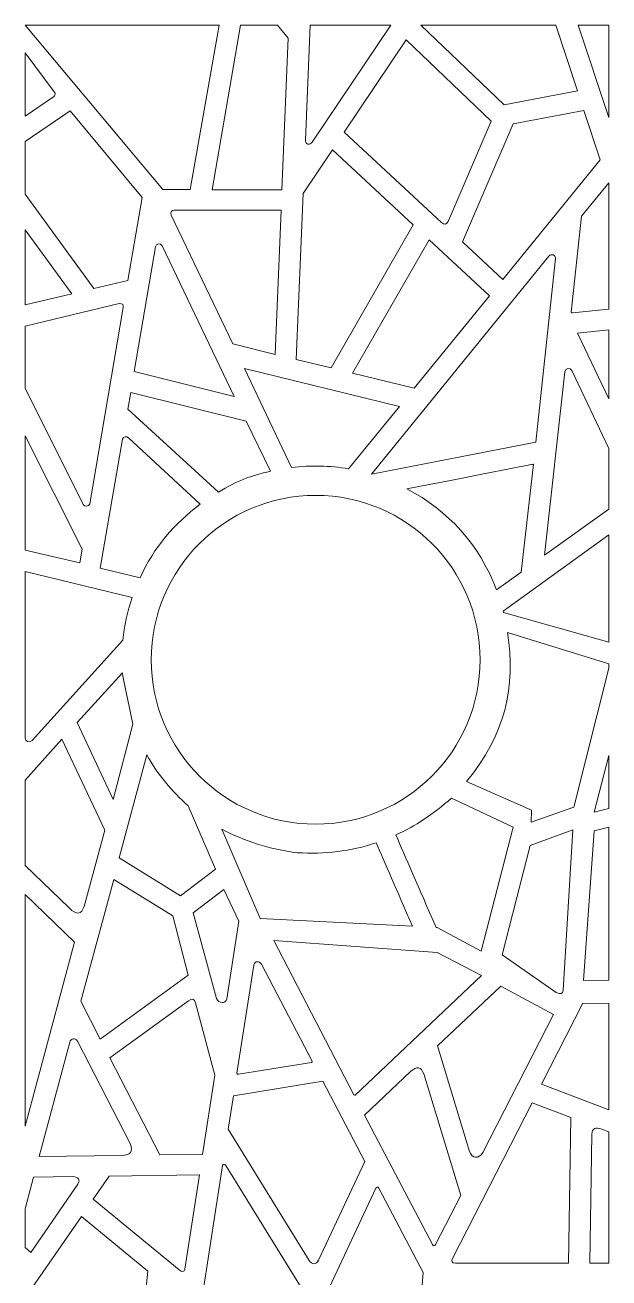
# Model space of a CAD drawing. Header units: centimetres. Extents: x 102 to 152, y -240 to -31.
# Drawn here: x 101.9 to 151.6, y -137.9 to -31.2 of the extents above; entities that cross this region are included whole.
import ezdxf

# ---------------------------------------------------------------- set-up
doc = ezdxf.new("R2010")
doc.units = ezdxf.units.CM
doc.header["$MEASUREMENT"] = 0
doc.layers.add('layer 1', color=7, linetype='Continuous')

msp = doc.modelspace()

# ---------------------------------------------------------------- linework, layer by layer
at = {"layer": 'layer 1', "color": 114, "lineweight": 9}
for points, knots in [([(115.9655, -45.19248), (115.9655, -45.19248), (113.62997, -45.1877), (113.62997, -45.1877), (113.62997, -45.1877), (113.62997, -45.1877), (101.89445, -31.17702), (101.89445, -31.17702), (101.89445, -31.17702), (101.89445, -31.17702), (118.43133, -31.17704), (118.43133, -31.17704), (118.43133, -31.17704), (118.43133, -31.17704), (115.9655, -45.19248), (115.9655, -45.19248)], [0, 0, 0, 0, 0.2, 0.2, 0.2, 0.2, 0.4, 0.4, 0.4, 0.4, 0.6, 0.6, 0.6, 0.6, 1, 1, 1, 1]), ([(123.38105, -31.17705), (123.38105, -31.17705), (123.38105, -31.17705), (120.23485, -31.17704), (120.23485, -31.17704), (120.23485, -31.17704), (117.81373, -45.19626), (117.81373, -45.19626), (117.81373, -45.19626), (117.81373, -45.19626), (123.76724, -45.2084), (123.76724, -45.2084), (123.76724, -45.2084), (123.76724, -45.2084), (124.29546, -32.28811), (124.29546, -32.28811), (124.29546, -32.28811), (124.29546, -32.28811), (123.38105, -31.17705), (123.38105, -31.17705)], [0, 0, 0, 0, 0.166666667, 0.166666667, 0.166666667, 0.166666667, 0.333333333, 0.333333333, 0.333333333, 0.333333333, 0.5, 0.5, 0.5, 0.5, 0.666666667, 0.666666667, 0.666666667, 0.666666667, 1, 1, 1, 1]), ([(133.04719, -31.17704), (133.04719, -31.17704), (132.62775, -31.17704), (126.16249, -31.17704), (126.16249, -31.17704), (126.16249, -31.17704), (125.77276, -40.97156), (125.77276, -40.97156), (125.77276, -40.97156), (125.74928, -41.36288), (126.15289, -41.43563), (126.34128, -41.15407), (126.34128, -41.15407), (126.34128, -41.15407), (133.04719, -31.17704), (133.04719, -31.17704)], [0, 0, 0, 0, 0.2, 0.2, 0.2, 0.2, 0.4, 0.4, 0.4, 0.4, 0.6, 0.6, 0.6, 0.6, 1, 1, 1, 1]), ([(147.09367, -31.17706), (147.09367, -31.17706), (147.02089, -31.17706), (135.59614, -31.17705), (135.59614, -31.17705), (135.59614, -31.17705), (142.69176, -37.96147), (142.69176, -37.96147), (142.69176, -37.96147), (142.69176, -37.96147), (148.93277, -36.76654), (148.93277, -36.76654), (148.93277, -36.76654), (148.93277, -36.76654), (147.09367, -31.17706), (147.09367, -31.17706)], [0, 0, 0, 0, 0.2, 0.2, 0.2, 0.2, 0.4, 0.4, 0.4, 0.4, 0.6, 0.6, 0.6, 0.6, 1, 1, 1, 1]), ([(151.59445, -31.17704), (151.59445, -31.17704), (151.59446, -39.05201), (151.59446, -39.05201), (151.59446, -39.05201), (151.59446, -39.05201), (148.99739, -31.17706), (148.99739, -31.17706), (148.99739, -31.17706), (151.59445, -31.17704), (151.59445, -31.17704), (151.59445, -31.17704)], [0, 0, 0, 0, 0.25, 0.25, 0.25, 0.25, 0.5, 0.5, 0.5, 0.5, 1, 1, 1, 1]), ([(137.34638, -47.98641), (137.34638, -47.98641), (129.07559, -40.30714), (129.07559, -40.30714), (129.07559, -40.30714), (129.07559, -40.30714), (134.34355, -32.4464), (134.34355, -32.4464), (134.34355, -32.4464), (134.34355, -32.4464), (141.59008, -39.3752), (141.59008, -39.3752), (141.59008, -39.3752), (141.59008, -39.3752), (137.91835, -47.89714), (137.91835, -47.89714), (137.91835, -47.89714), (137.79959, -48.16532), (137.60895, -48.19508), (137.34638, -47.98641)], [0, 0, 0, 0, 0.166666667, 0.166666667, 0.166666667, 0.166666667, 0.333333333, 0.333333333, 0.333333333, 0.333333333, 0.5, 0.5, 0.5, 0.5, 0.666666667, 0.666666667, 0.666666667, 0.666666667, 1, 1, 1, 1]), ([(101.91156, -33.54652), (101.91156, -33.54652), (104.38015, -36.85194), (104.38015, -36.85194), (104.38015, -36.85194), (104.50867, -36.98751), (104.47404, -37.20728), (104.30616, -37.29958), (104.30616, -37.29958), (104.30616, -37.29958), (101.89445, -38.94382), (101.89445, -38.94382), (101.89445, -38.94382), (101.89445, -38.94382), (101.91156, -33.54652), (101.91156, -33.54652)], [0, 0, 0, 0, 0.2, 0.2, 0.2, 0.2, 0.4, 0.4, 0.4, 0.4, 0.6, 0.6, 0.6, 0.6, 1, 1, 1, 1]), ([(101.89444, -41.08661), (101.89444, -41.08661), (105.72672, -38.47389), (105.72672, -38.47389), (105.72672, -38.47389), (105.72672, -38.47389), (111.86415, -45.86649), (111.86415, -45.86649), (111.86415, -45.86649), (111.86415, -45.86649), (110.65681, -52.9238), (110.65681, -52.9238), (110.65681, -52.9238), (110.65681, -52.9238), (107.76262, -53.61437), (107.76262, -53.61437), (107.76262, -53.61437), (107.76262, -53.61437), (101.89445, -45.56785), (101.89445, -45.56785), (101.89445, -45.56785), (101.89445, -45.56785), (101.89444, -41.08661), (101.89444, -41.08661)], [0, 0, 0, 0, 0.142857143, 0.142857143, 0.142857143, 0.142857143, 0.285714286, 0.285714286, 0.285714286, 0.285714286, 0.428571429, 0.428571429, 0.428571429, 0.428571429, 0.571428571, 0.571428571, 0.571428571, 0.571428571, 0.714285714, 0.714285714, 0.714285714, 0.714285714, 1, 1, 1, 1]), ([(139.13664, -49.64863), (139.13664, -49.64863), (142.57638, -52.84235), (142.57638, -52.84235), (142.57638, -52.84235), (142.57638, -52.84235), (150.87089, -42.66401), (150.87089, -42.66401), (150.87089, -42.66401), (150.87089, -42.66401), (149.48294, -38.44066), (149.48294, -38.44066), (149.48294, -38.44066), (149.48294, -38.44066), (143.46961, -39.59198), (143.46961, -39.59198), (143.46961, -39.59198), (143.46961, -39.59198), (139.13664, -49.64863), (139.13664, -49.64863)], [0, 0, 0, 0, 0.166666667, 0.166666667, 0.166666667, 0.166666667, 0.333333333, 0.333333333, 0.333333333, 0.333333333, 0.5, 0.5, 0.5, 0.5, 0.666666667, 0.666666667, 0.666666667, 0.666666667, 1, 1, 1, 1]), ([(124.9803, -59.64679), (124.9803, -59.64679), (125.57959, -45.52379), (125.57959, -45.52379), (125.57959, -45.52379), (125.57959, -45.52379), (128.07105, -41.80605), (128.07105, -41.80605), (128.07105, -41.80605), (128.07105, -41.80605), (134.953, -48.19584), (134.953, -48.19584), (134.953, -48.19584), (134.953, -48.19584), (127.96584, -60.37753), (127.96584, -60.37753), (127.96584, -60.37753), (127.96584, -60.37753), (124.9803, -59.64679), (124.9803, -59.64679)], [0, 0, 0, 0, 0.166666667, 0.166666667, 0.166666667, 0.166666667, 0.333333333, 0.333333333, 0.333333333, 0.333333333, 0.5, 0.5, 0.5, 0.5, 0.666666667, 0.666666667, 0.666666667, 0.666666667, 1, 1, 1, 1]), ([(151.59445, -55.36366), (151.59445, -55.36366), (148.49693, -55.696), (148.49693, -55.696), (148.49693, -55.696), (148.42581, -55.70166), (148.40432, -55.68455), (148.40652, -55.63048), (148.40652, -55.63048), (148.40652, -55.63048), (149.27712, -47.45797), (149.27712, -47.45797), (149.27712, -47.45797), (149.27712, -47.45797), (151.59446, -44.61432), (151.59446, -44.61432), (151.59446, -44.61432), (151.59446, -44.61432), (151.59445, -55.36366), (151.59445, -55.36366)], [0, 0, 0, 0, 0.166666667, 0.166666667, 0.166666667, 0.166666667, 0.333333333, 0.333333333, 0.333333333, 0.333333333, 0.5, 0.5, 0.5, 0.5, 0.666666667, 0.666666667, 0.666666667, 0.666666667, 1, 1, 1, 1]), ([(119.57241, -58.32316), (119.57241, -58.32316), (114.32456, -47.35416), (114.32456, -47.35416), (114.32456, -47.35416), (114.2265, -47.16492), (114.37187, -46.92936), (114.60346, -46.93469), (114.60346, -46.93469), (114.60346, -46.93469), (123.69322, -46.95316), (123.69322, -46.95316), (123.69322, -46.95316), (123.69322, -46.95316), (123.19614, -59.24251), (123.19614, -59.24251), (123.19614, -59.24251), (123.19614, -59.24251), (119.57241, -58.32316), (119.57241, -58.32316)], [0, 0, 0, 0, 0.166666667, 0.166666667, 0.166666667, 0.166666667, 0.333333333, 0.333333333, 0.333333333, 0.333333333, 0.5, 0.5, 0.5, 0.5, 0.666666667, 0.666666667, 0.666666667, 0.666666667, 1, 1, 1, 1]), ([(101.89445, -48.61759), (101.89445, -48.61759), (105.86817, -54.06639), (105.86817, -54.06639), (105.86817, -54.06639), (105.86817, -54.06639), (101.89445, -55.01455), (101.89445, -55.01455), (101.89445, -55.01455), (101.89445, -55.01455), (101.89445, -48.61759), (101.89445, -48.61759)], [0, 0, 0, 0, 0.25, 0.25, 0.25, 0.25, 0.5, 0.5, 0.5, 0.5, 1, 1, 1, 1]), ([(119.70582, -62.79678), (119.70582, -62.79678), (111.1786, -60.67855), (111.1786, -60.67855), (111.1786, -60.67855), (111.1786, -60.67855), (112.99253, -50.07563), (112.99253, -50.07563), (112.99253, -50.07563), (113.00896, -49.76584), (113.45949, -49.70087), (113.57816, -49.9817), (113.57816, -49.9817), (113.57816, -49.9817), (119.70582, -62.79678), (119.70582, -62.79678)], [0, 0, 0, 0, 0.2, 0.2, 0.2, 0.2, 0.4, 0.4, 0.4, 0.4, 0.6, 0.6, 0.6, 0.6, 1, 1, 1, 1]), ([(129.78369, -60.82247), (129.78369, -60.82247), (136.31031, -49.45613), (136.31031, -49.45613), (136.31031, -49.45613), (136.31031, -49.45613), (141.44825, -54.22669), (141.44825, -54.22669), (141.44825, -54.22669), (141.44825, -54.22669), (135.02657, -62.10571), (135.02657, -62.10571), (135.02657, -62.10571), (135.02657, -62.10571), (129.78369, -60.82247), (129.78369, -60.82247)], [0, 0, 0, 0, 0.2, 0.2, 0.2, 0.2, 0.4, 0.4, 0.4, 0.4, 0.6, 0.6, 0.6, 0.6, 1, 1, 1, 1]), ([(131.38549, -69.42979), (131.38549, -69.42979), (146.50635, -50.85795), (146.50635, -50.85795), (146.50635, -50.85795), (146.68131, -50.60795), (147.10228, -50.75797), (147.05871, -51.06963), (147.05871, -51.06963), (147.05871, -51.06963), (145.38696, -66.69887), (145.38696, -66.69887), (145.38696, -66.69887), (145.38696, -66.69887), (131.38549, -69.42979), (131.38549, -69.42979)], [0, 0, 0, 0, 0.2, 0.2, 0.2, 0.2, 0.4, 0.4, 0.4, 0.4, 0.6, 0.6, 0.6, 0.6, 1, 1, 1, 1]), ([(101.89445, -56.81355), (101.89445, -56.81355), (109.90545, -54.90144), (109.90545, -54.90144), (109.90545, -54.90144), (110.23598, -54.84399), (110.28336, -55.05045), (110.26189, -55.22242), (110.26189, -55.22242), (110.26189, -55.22242), (107.40131, -71.95277), (107.40131, -71.95277), (107.40131, -71.95277), (107.32488, -72.20304), (106.96366, -72.23351), (106.83953, -72.00519), (106.83953, -72.00519), (106.83953, -72.00519), (101.89445, -62.09621), (101.89445, -62.09621), (101.89445, -62.09621), (101.89445, -62.09621), (101.89445, -56.81355), (101.89445, -56.81355)], [0, 0, 0, 0, 0.142857143, 0.142857143, 0.142857143, 0.142857143, 0.285714286, 0.285714286, 0.285714286, 0.285714286, 0.428571429, 0.428571429, 0.428571429, 0.428571429, 0.571428571, 0.571428571, 0.571428571, 0.571428571, 0.714285714, 0.714285714, 0.714285714, 0.714285714, 1, 1, 1, 1]), ([(151.59446, -63.00385), (151.59446, -63.00385), (148.94406, -57.40377), (148.94406, -57.40377), (148.94406, -57.40377), (148.94406, -57.40377), (151.59445, -57.1194), (151.59445, -57.1194), (151.59445, -57.1194), (151.59445, -57.1194), (151.59446, -63.00385), (151.59446, -63.00385)], [0, 0, 0, 0, 0.25, 0.25, 0.25, 0.25, 0.5, 0.5, 0.5, 0.5, 1, 1, 1, 1]), ([(129.44041, -68.96767), (129.44041, -68.96767), (133.76983, -63.65097), (133.76983, -63.65097), (133.76983, -63.65097), (133.76983, -63.65097), (120.57232, -60.42075), (120.57232, -60.42075), (120.57232, -60.42075), (120.57232, -60.42075), (124.59365, -68.85659), (124.59365, -68.85659), (124.59365, -68.85659), (126.19552, -68.6499), (127.84936, -68.69556), (129.44041, -68.96767)], [0, 0, 0, 0, 0.2, 0.2, 0.2, 0.2, 0.4, 0.4, 0.4, 0.4, 0.6, 0.6, 0.6, 0.6, 1, 1, 1, 1]), ([(151.59446, -72.40263), (151.59446, -72.40263), (151.59445, -67.23475), (151.59445, -67.23475), (151.59445, -67.23475), (151.59445, -67.23475), (148.45206, -60.5952), (148.45206, -60.5952), (148.45206, -60.5952), (148.33092, -60.31225), (147.87511, -60.38406), (147.86666, -60.69768), (147.86666, -60.69768), (147.86666, -60.69768), (146.11275, -76.33466), (146.11275, -76.33466), (146.11275, -76.33466), (146.11275, -76.33466), (151.59446, -72.40263), (151.59446, -72.40263)], [0, 0, 0, 0, 0.166666667, 0.166666667, 0.166666667, 0.166666667, 0.333333333, 0.333333333, 0.333333333, 0.333333333, 0.5, 0.5, 0.5, 0.5, 0.666666667, 0.666666667, 0.666666667, 0.666666667, 1, 1, 1, 1]), ([(122.80312, -69.17321), (122.80312, -69.17321), (120.72485, -64.90432), (120.72485, -64.90432), (120.72485, -64.90432), (120.72485, -64.90432), (110.89583, -62.46271), (110.89583, -62.46271), (110.89583, -62.46271), (110.89583, -62.46271), (110.63413, -63.90045), (110.63413, -63.90045), (110.63413, -63.90045), (110.63413, -63.90045), (118.36637, -70.95268), (118.36637, -70.95268), (118.36637, -70.95268), (119.90836, -70.03294), (121.09189, -69.5205), (122.80312, -69.17321)], [0, 0, 0, 0, 0.166666667, 0.166666667, 0.166666667, 0.166666667, 0.333333333, 0.333333333, 0.333333333, 0.333333333, 0.5, 0.5, 0.5, 0.5, 0.666666667, 0.666666667, 0.666666667, 0.666666667, 1, 1, 1, 1]), ([(101.89445, -66.14973), (101.89445, -66.14973), (101.89445, -75.88842), (101.89445, -75.88842), (101.89445, -75.88842), (101.89445, -75.88842), (106.54982, -76.98639), (106.54982, -76.98639), (106.54982, -76.98639), (106.54982, -76.98639), (106.75077, -75.81788), (106.75077, -75.81788), (106.75077, -75.81788), (106.75077, -75.81788), (101.89445, -66.14973), (101.89445, -66.14973)], [0, 0, 0, 0, 0.2, 0.2, 0.2, 0.2, 0.4, 0.4, 0.4, 0.4, 0.6, 0.6, 0.6, 0.6, 1, 1, 1, 1]), ([(108.30218, -77.4153), (108.30218, -77.4153), (110.19307, -66.4391), (110.19307, -66.4391), (110.19307, -66.4391), (110.25756, -66.2222), (110.55258, -66.16156), (110.70825, -66.32291), (110.70825, -66.32291), (110.70825, -66.32291), (116.81745, -71.97274), (116.81745, -71.97274), (116.81745, -71.97274), (114.63468, -73.60362), (112.86194, -75.6328), (111.68842, -78.24411), (111.68842, -78.24411), (111.68842, -78.24411), (108.30218, -77.4153), (108.30218, -77.4153)], [0, 0, 0, 0, 0.166666667, 0.166666667, 0.166666667, 0.166666667, 0.333333333, 0.333333333, 0.333333333, 0.333333333, 0.5, 0.5, 0.5, 0.5, 0.666666667, 0.666666667, 0.666666667, 0.666666667, 1, 1, 1, 1]), ([(134.41224, -70.6731), (145.17579, -68.57374), (145.17579, -68.57374), (145.17579, -68.57374), (145.17579, -68.57374), (145.17579, -68.57374), (144.14119, -77.75935), (144.14119, -77.75935), (144.14119, -77.75935), (144.14119, -77.75935), (142.03444, -79.28172), (142.03444, -79.28172), (142.03444, -79.28172), (140.55665, -75.35256), (137.9515, -72.54724), (134.41224, -70.6731)], [0, 0, 0, 0, 0.2, 0.2, 0.2, 0.2, 0.4, 0.4, 0.4, 0.4, 0.6, 0.6, 0.6, 0.6, 1, 1, 1, 1]), ([(112.63994, -85.23089), (112.63994, -77.5002), (118.90926, -71.23089), (126.63994, -71.23089), (126.63994, -71.23089), (134.37062, -71.23089), (140.63994, -77.5002), (140.63994, -85.23089), (140.63994, -85.23089), (140.63994, -92.96157), (134.37062, -99.23089), (126.63994, -99.23089), (126.63994, -99.23089), (118.90926, -99.23089), (112.63994, -92.96157), (112.63994, -85.23089)], [0, 0, 0, 0, 0.2, 0.2, 0.2, 0.2, 0.4, 0.4, 0.4, 0.4, 0.6, 0.6, 0.6, 0.6, 1, 1, 1, 1]), ([(151.59446, -83.7327), (151.59446, -83.7327), (142.64617, -81.20945), (142.64617, -81.20945), (142.64617, -81.20945), (142.63564, -81.16742), (142.62495, -81.12544), (142.6141, -81.08354), (142.6141, -81.08354), (142.6141, -81.08354), (151.59446, -74.59077), (151.59446, -74.59077), (151.59446, -74.59077), (151.59446, -74.59077), (151.59446, -83.7327), (151.59446, -83.7327)], [0, 0, 0, 0, 0.2, 0.2, 0.2, 0.2, 0.4, 0.4, 0.4, 0.4, 0.6, 0.6, 0.6, 0.6, 1, 1, 1, 1]), ([(110.22257, -83.56964), (110.34394, -82.33079), (110.61903, -81.12019), (111.00992, -79.93091), (111.00992, -79.93091), (111.00992, -79.93091), (101.89917, -77.71268), (101.89917, -77.71268), (101.89917, -77.71268), (101.89917, -77.71268), (101.89445, -91.8963), (101.89445, -91.8963), (101.89445, -91.8963), (101.91932, -92.19941), (102.25736, -92.32932), (102.50369, -92.11039), (102.50369, -92.11039), (102.50369, -92.11039), (110.22257, -83.56964), (110.22257, -83.56964)], [0, 0, 0, 0, 0.166666667, 0.166666667, 0.166666667, 0.166666667, 0.333333333, 0.333333333, 0.333333333, 0.333333333, 0.5, 0.5, 0.5, 0.5, 0.666666667, 0.666666667, 0.666666667, 0.666666667, 1, 1, 1, 1]), ([(142.97794, -82.91023), (143.72362, -87.47005), (142.74659, -91.72923), (139.483, -95.58939), (139.483, -95.58939), (139.483, -95.58939), (145.00393, -98.02907), (145.00393, -98.02907), (145.00393, -98.02907), (145.00393, -98.02907), (144.98317, -99.06635), (144.98317, -99.06635), (144.98317, -99.06635), (144.98317, -99.06635), (148.61557, -97.76807), (148.61557, -97.76807), (148.61557, -97.76807), (148.61557, -97.76807), (151.59445, -85.94919), (151.59445, -85.94919), (151.59445, -85.94919), (151.59445, -85.94919), (151.59447, -85.57359), (151.59447, -85.57359), (151.59447, -85.57359), (151.59447, -85.57359), (142.97794, -82.91023), (142.97794, -82.91023)], [0, 0, 0, 0, 0.125, 0.125, 0.125, 0.125, 0.25, 0.25, 0.25, 0.25, 0.375, 0.375, 0.375, 0.375, 0.5, 0.5, 0.5, 0.5, 0.625, 0.625, 0.625, 0.625, 0.75, 0.75, 0.75, 0.75, 1, 1, 1, 1]), ([(110.17756, -86.35373), (110.17756, -86.35373), (106.33382, -90.55659), (106.33382, -90.55659), (106.33382, -90.55659), (106.33382, -90.55659), (109.38673, -97.11666), (109.38673, -97.11666), (109.38673, -97.11666), (109.38673, -97.11666), (111.07044, -90.70606), (111.07044, -90.70606), (111.07044, -90.70606), (110.74577, -89.24501), (110.47119, -87.82193), (110.17756, -86.35373)], [0, 0, 0, 0, 0.2, 0.2, 0.2, 0.2, 0.4, 0.4, 0.4, 0.4, 0.6, 0.6, 0.6, 0.6, 1, 1, 1, 1]), ([(101.89445, -95.4687), (101.89445, -95.4687), (101.89445, -102.73878), (101.89445, -102.73878), (101.89445, -102.73878), (101.89445, -102.73878), (105.64307, -106.36647), (105.64307, -106.36647), (105.64307, -106.36647), (106.28797, -106.98378), (106.71152, -106.94123), (106.91369, -106.23877), (106.91369, -106.23877), (106.91369, -106.23877), (108.69707, -99.74248), (108.69707, -99.74248), (108.69707, -99.74248), (108.69707, -99.74248), (105.03327, -91.9956), (105.03327, -91.9956), (105.03327, -91.9956), (105.03327, -91.9956), (101.89445, -95.4687), (101.89445, -95.4687)], [0, 0, 0, 0, 0.142857143, 0.142857143, 0.142857143, 0.142857143, 0.285714286, 0.285714286, 0.285714286, 0.285714286, 0.428571429, 0.428571429, 0.428571429, 0.428571429, 0.571428571, 0.571428571, 0.571428571, 0.571428571, 0.714285714, 0.714285714, 0.714285714, 0.714285714, 1, 1, 1, 1]), ([(112.26572, -93.3369), (112.26572, -93.3369), (109.91165, -102.107), (109.91165, -102.107), (109.91165, -102.107), (109.91165, -102.107), (115.13169, -105.33762), (115.13169, -105.33762), (115.13169, -105.33762), (115.13169, -105.33762), (118.12442, -103.06089), (118.12442, -103.06089), (118.12442, -103.06089), (118.12442, -103.06089), (115.79331, -97.66396), (115.79331, -97.66396), (115.79331, -97.66396), (114.3869, -96.43594), (113.19065, -94.97321), (112.26572, -93.3369)], [0, 0, 0, 0, 0.166666667, 0.166666667, 0.166666667, 0.166666667, 0.333333333, 0.333333333, 0.333333333, 0.333333333, 0.5, 0.5, 0.5, 0.5, 0.666666667, 0.666666667, 0.666666667, 0.666666667, 1, 1, 1, 1]), ([(151.61157, -97.88057), (151.61157, -97.88057), (150.34863, -98.19379), (150.34863, -98.19379), (150.34863, -98.19379), (150.34863, -98.19379), (151.59445, -93.39422), (151.59445, -93.39422), (151.59445, -93.39422), (151.59445, -93.39422), (151.61157, -97.88057), (151.61157, -97.88057)], [0, 0, 0, 0, 0.25, 0.25, 0.25, 0.25, 0.5, 0.5, 0.5, 0.5, 1, 1, 1, 1]), ([(133.47241, -100.14855), (134.28729, -102.02495), (135.39165, -104.56799), (136.88832, -108.01421), (136.88832, -108.01421), (136.88832, -108.01421), (136.98026, -108.01888), (136.98026, -108.01888), (136.98026, -108.01888), (136.98026, -108.01888), (140.74342, -110.03104), (140.74342, -110.03104), (140.74342, -110.03104), (140.74342, -110.03104), (143.45242, -99.49096), (143.45242, -99.49096), (143.45242, -99.49096), (143.45242, -99.49096), (138.19507, -97.00807), (138.19507, -97.00807), (138.19507, -97.00807), (136.66681, -98.36882), (135.09067, -99.4027), (133.47241, -100.14855)], [0, 0, 0, 0, 0.142857143, 0.142857143, 0.142857143, 0.142857143, 0.285714286, 0.285714286, 0.285714286, 0.285714286, 0.428571429, 0.428571429, 0.428571429, 0.428571429, 0.571428571, 0.571428571, 0.571428571, 0.571428571, 0.714285714, 0.714285714, 0.714285714, 0.714285714, 1, 1, 1, 1]), ([(134.87953, -107.91177), (133.52285, -104.78786), (132.52771, -102.49579), (131.79747, -100.81429), (131.79747, -100.81429), (129.62563, -101.54421), (127.3838, -101.79595), (125.08504, -101.65855), (125.08504, -101.65855), (122.66347, -101.3692), (120.56364, -100.64113), (118.64432, -99.66694), (118.64432, -99.66694), (118.64432, -99.66694), (121.90136, -107.25017), (121.90136, -107.25017), (121.90136, -107.25017), (121.90136, -107.25017), (134.87953, -107.91177), (134.87953, -107.91177)], [0, 0, 0, 0, 0.166666667, 0.166666667, 0.166666667, 0.166666667, 0.333333333, 0.333333333, 0.333333333, 0.333333333, 0.5, 0.5, 0.5, 0.5, 0.666666667, 0.666666667, 0.666666667, 0.666666667, 1, 1, 1, 1]), ([(148.53592, -99.70783), (148.53592, -99.70783), (147.71106, -113.36286), (147.71106, -113.36286), (147.71106, -113.36286), (147.67513, -113.68028), (147.47869, -113.74764), (147.12175, -113.56497), (147.12175, -113.56497), (147.12175, -113.56497), (142.51447, -110.36924), (142.51447, -110.36924), (142.51447, -110.36924), (142.51447, -110.36924), (144.91268, -101.03829), (144.91268, -101.03829), (144.91268, -101.03829), (144.91268, -101.03829), (148.53592, -99.70783), (148.53592, -99.70783)], [0, 0, 0, 0, 0.166666667, 0.166666667, 0.166666667, 0.166666667, 0.333333333, 0.333333333, 0.333333333, 0.333333333, 0.5, 0.5, 0.5, 0.5, 0.666666667, 0.666666667, 0.666666667, 0.666666667, 1, 1, 1, 1]), ([(151.59445, -112.52216), (151.59445, -112.52216), (149.44808, -112.5292), (149.44808, -112.5292), (149.44808, -112.5292), (149.44808, -112.5292), (150.34338, -99.78419), (150.34338, -99.78419), (150.34338, -99.78419), (150.34338, -99.78419), (151.59445, -99.47637), (151.59445, -99.47637), (151.59445, -99.47637), (151.59445, -99.47637), (151.59445, -112.52216), (151.59445, -112.52216)], [0, 0, 0, 0, 0.2, 0.2, 0.2, 0.2, 0.4, 0.4, 0.4, 0.4, 0.6, 0.6, 0.6, 0.6, 1, 1, 1, 1]), ([(114.47114, -107.02863), (114.47114, -107.02863), (115.79384, -112.09669), (115.79384, -112.09669), (115.79384, -112.09669), (115.79384, -112.09669), (108.29725, -117.53756), (108.29725, -117.53756), (108.29725, -117.53756), (108.29725, -117.53756), (106.63263, -114.30801), (106.63263, -114.30801), (106.63263, -114.30801), (106.63263, -114.30801), (109.45395, -103.93882), (109.45395, -103.93882), (109.45395, -103.93882), (109.45395, -103.93882), (114.47114, -107.02863), (114.47114, -107.02863)], [0, 0, 0, 0, 0.166666667, 0.166666667, 0.166666667, 0.166666667, 0.333333333, 0.333333333, 0.333333333, 0.333333333, 0.5, 0.5, 0.5, 0.5, 0.666666667, 0.666666667, 0.666666667, 0.666666667, 1, 1, 1, 1]), ([(101.89445, -105.22086), (101.89445, -105.22086), (106.09608, -109.28693), (106.09608, -109.28693), (106.09608, -109.28693), (106.09608, -109.28693), (101.89444, -124.95235), (101.89444, -124.95235), (101.89444, -124.95235), (101.89444, -124.95235), (101.89445, -105.22086), (101.89445, -105.22086)], [0, 0, 0, 0, 0.25, 0.25, 0.25, 0.25, 0.5, 0.5, 0.5, 0.5, 1, 1, 1, 1]), ([(118.81435, -104.79928), (118.81435, -104.79928), (120.10844, -107.48718), (120.10844, -107.48718), (120.10844, -107.48718), (120.10844, -107.48718), (119.08062, -114.09097), (119.08062, -114.09097), (119.08062, -114.09097), (118.95183, -114.55536), (118.39221, -114.52008), (118.20295, -114.0703), (118.20295, -114.0703), (118.20295, -114.0703), (116.22186, -106.76955), (116.22186, -106.76955), (116.22186, -106.76955), (116.22186, -106.76955), (118.81435, -104.79928), (118.81435, -104.79928)], [0, 0, 0, 0, 0.166666667, 0.166666667, 0.166666667, 0.166666667, 0.333333333, 0.333333333, 0.333333333, 0.333333333, 0.5, 0.5, 0.5, 0.5, 0.666666667, 0.666666667, 0.666666667, 0.666666667, 1, 1, 1, 1]), ([(136.98887, -110.14616), (136.98887, -110.14616), (140.7506, -112.12097), (140.7506, -112.12097), (140.7506, -112.12097), (140.7506, -112.12097), (130.01139, -122.29848), (130.01139, -122.29848), (130.01139, -122.29848), (129.9665, -122.32574), (129.93055, -122.32084), (129.90354, -122.28377), (129.90354, -122.28377), (129.90354, -122.28377), (123.07467, -109.14358), (123.07467, -109.14358), (123.07467, -109.14358), (123.07467, -109.14358), (136.98887, -110.14616), (136.98887, -110.14616)], [0, 0, 0, 0, 0.166666667, 0.166666667, 0.166666667, 0.166666667, 0.333333333, 0.333333333, 0.333333333, 0.333333333, 0.5, 0.5, 0.5, 0.5, 0.666666667, 0.666666667, 0.666666667, 0.666666667, 1, 1, 1, 1]), ([(121.37145, -111.22207), (121.37145, -111.22207), (119.93917, -120.42468), (119.93917, -120.42468), (119.93917, -120.42468), (119.93426, -120.50797), (119.98109, -120.54193), (120.07968, -120.52651), (120.07968, -120.52651), (120.07968, -120.52651), (126.27232, -119.51661), (126.27232, -119.51661), (126.27232, -119.51661), (126.33295, -119.49651), (126.35968, -119.45822), (126.35253, -119.40172), (126.35253, -119.40172), (126.35253, -119.40172), (122.03015, -111.15412), (122.03015, -111.15412), (122.03015, -111.15412), (121.81904, -110.83743), (121.4668, -110.87822), (121.37145, -111.22207)], [0, 0, 0, 0, 0.142857143, 0.142857143, 0.142857143, 0.142857143, 0.285714286, 0.285714286, 0.285714286, 0.285714286, 0.428571429, 0.428571429, 0.428571429, 0.428571429, 0.571428571, 0.571428571, 0.571428571, 0.571428571, 0.714285714, 0.714285714, 0.714285714, 0.714285714, 1, 1, 1, 1]), ([(139.74649, -127.10654), (139.74649, -127.10654), (137.01397, -118.11832), (137.01397, -118.11832), (137.01397, -118.11832), (137.01397, -118.11832), (142.40009, -113.01391), (142.40009, -113.01391), (142.40009, -113.01391), (142.40009, -113.01391), (146.87814, -115.43806), (146.87814, -115.43806), (146.87814, -115.43806), (146.87814, -115.43806), (140.85995, -127.20206), (140.85995, -127.20206), (140.85995, -127.20206), (140.50883, -127.74274), (139.98171, -127.73574), (139.74649, -127.10654)], [0, 0, 0, 0, 0.166666667, 0.166666667, 0.166666667, 0.166666667, 0.333333333, 0.333333333, 0.333333333, 0.333333333, 0.5, 0.5, 0.5, 0.5, 0.666666667, 0.666666667, 0.666666667, 0.666666667, 1, 1, 1, 1]), ([(115.81349, -114.2727), (115.81349, -114.2727), (109.11882, -119.13151), (109.11882, -119.13151), (109.11882, -119.13151), (109.11882, -119.13151), (113.3797, -127.39808), (113.3797, -127.39808), (113.3797, -127.39808), (113.3797, -127.39808), (117.0172, -127.34889), (117.0172, -127.34889), (117.0172, -127.34889), (117.0172, -127.34889), (118.06574, -120.61173), (118.06574, -120.61173), (118.06574, -120.61173), (118.06574, -120.61173), (116.41661, -114.4309), (116.41661, -114.4309), (116.41661, -114.4309), (116.33253, -114.10118), (116.09616, -114.05217), (115.81349, -114.2727)], [0, 0, 0, 0, 0.142857143, 0.142857143, 0.142857143, 0.142857143, 0.285714286, 0.285714286, 0.285714286, 0.285714286, 0.428571429, 0.428571429, 0.428571429, 0.428571429, 0.571428571, 0.571428571, 0.571428571, 0.571428571, 0.714285714, 0.714285714, 0.714285714, 0.714285714, 1, 1, 1, 1]), ([(151.59446, -123.55744), (151.59446, -123.55744), (145.87325, -121.37425), (145.87325, -121.37425), (145.87325, -121.37425), (145.87325, -121.37425), (149.40195, -114.47387), (149.40195, -114.47387), (149.40195, -114.47387), (149.40195, -114.47387), (151.59445, -114.49765), (151.59445, -114.49765), (151.59445, -114.49765), (151.59445, -114.49765), (151.59446, -123.55744), (151.59446, -123.55744)], [0, 0, 0, 0, 0.2, 0.2, 0.2, 0.2, 0.4, 0.4, 0.4, 0.4, 0.6, 0.6, 0.6, 0.6, 1, 1, 1, 1]), ([(110.84869, -126.43346), (111.12051, -127.09162), (110.85834, -127.42789), (110.11423, -127.44223), (110.11423, -127.44223), (110.11423, -127.44223), (103.0844, -127.53729), (103.0844, -127.53729), (103.0844, -127.53729), (103.0844, -127.53729), (105.69585, -117.80078), (105.69585, -117.80078), (105.69585, -117.80078), (105.80835, -117.44046), (106.13671, -117.39673), (106.34617, -117.69801), (106.34617, -117.69801), (106.34617, -117.69801), (110.84869, -126.43346), (110.84869, -126.43346)], [0, 0, 0, 0, 0.166666667, 0.166666667, 0.166666667, 0.166666667, 0.333333333, 0.333333333, 0.333333333, 0.333333333, 0.5, 0.5, 0.5, 0.5, 0.666666667, 0.666666667, 0.666666667, 0.666666667, 1, 1, 1, 1]), ([(135.83886, -120.50086), (135.83886, -120.50086), (138.99016, -130.86301), (138.99016, -130.86301), (138.99016, -130.86301), (138.99016, -130.86301), (136.85639, -135.03554), (136.85639, -135.03554), (136.85639, -135.03554), (136.75697, -135.17826), (136.66351, -135.17162), (136.576, -135.01565), (136.576, -135.01565), (136.576, -135.01565), (130.80456, -124.00298), (130.80456, -124.00298), (130.80456, -124.00298), (130.80456, -124.00298), (134.71263, -120.29931), (134.71263, -120.29931), (134.71263, -120.29931), (135.24429, -119.79405), (135.61969, -119.86124), (135.83886, -120.50086)], [0, 0, 0, 0, 0.142857143, 0.142857143, 0.142857143, 0.142857143, 0.285714286, 0.285714286, 0.285714286, 0.285714286, 0.428571429, 0.428571429, 0.428571429, 0.428571429, 0.571428571, 0.571428571, 0.571428571, 0.571428571, 0.714285714, 0.714285714, 0.714285714, 0.714285714, 1, 1, 1, 1]), ([(126.09414, -136.38623), (126.09414, -136.38623), (119.19649, -125.19648), (119.19649, -125.19648), (119.19649, -125.19648), (119.19649, -125.19648), (119.63661, -122.36874), (119.63661, -122.36874), (119.63661, -122.36874), (119.63661, -122.36874), (127.2563, -121.12618), (127.2563, -121.12618), (127.2563, -121.12618), (127.2563, -121.12618), (130.82984, -127.94492), (130.82984, -127.94492), (130.82984, -127.94492), (130.82984, -127.94492), (126.89222, -136.35257), (126.89222, -136.35257), (126.89222, -136.35257), (126.67624, -136.78292), (126.31604, -136.72576), (126.09414, -136.38623)], [0, 0, 0, 0, 0.142857143, 0.142857143, 0.142857143, 0.142857143, 0.285714286, 0.285714286, 0.285714286, 0.285714286, 0.428571429, 0.428571429, 0.428571429, 0.428571429, 0.571428571, 0.571428571, 0.571428571, 0.571428571, 0.714285714, 0.714285714, 0.714285714, 0.714285714, 1, 1, 1, 1]), ([(138.31052, -136.16317), (138.31052, -136.16317), (145.06945, -122.94608), (145.06945, -122.94608), (145.06945, -122.94608), (145.06945, -122.94608), (148.35764, -124.20086), (148.35764, -124.20086), (148.35764, -124.20086), (148.35764, -124.20086), (148.16152, -136.61935), (148.16152, -136.61935), (148.16152, -136.61935), (148.16152, -136.61935), (138.53639, -136.61935), (138.53639, -136.61935), (138.53639, -136.61935), (138.23881, -136.6247), (138.16354, -136.47263), (138.31052, -136.16317)], [0, 0, 0, 0, 0.166666667, 0.166666667, 0.166666667, 0.166666667, 0.333333333, 0.333333333, 0.333333333, 0.333333333, 0.5, 0.5, 0.5, 0.5, 0.666666667, 0.666666667, 0.666666667, 0.666666667, 1, 1, 1, 1]), ([(151.59447, -136.61935), (151.59447, -136.61935), (149.98584, -136.61935), (149.98584, -136.61935), (149.98584, -136.61935), (149.98584, -136.61935), (150.15929, -125.63518), (150.15929, -125.63518), (150.15929, -125.63518), (150.18153, -125.13119), (150.46174, -124.98919), (150.99989, -125.20916), (150.99989, -125.20916), (150.99989, -125.20916), (151.59447, -125.43604), (151.59447, -125.43604), (151.59447, -125.43604), (151.59447, -125.43604), (151.59447, -136.61935), (151.59447, -136.61935)], [0, 0, 0, 0, 0.166666667, 0.166666667, 0.166666667, 0.166666667, 0.333333333, 0.333333333, 0.333333333, 0.333333333, 0.5, 0.5, 0.5, 0.5, 0.666666667, 0.666666667, 0.666666667, 0.666666667, 1, 1, 1, 1]), ([(115.01507, -137.19147), (115.01507, -137.19147), (107.70615, -131.16905), (107.70615, -131.16905), (107.70615, -131.16905), (107.70615, -131.16905), (109.06684, -129.20139), (109.06684, -129.20139), (109.06684, -129.20139), (109.06684, -129.20139), (116.74504, -129.09756), (116.74504, -129.09756), (116.74504, -129.09756), (116.74504, -129.09756), (115.4978, -137.11125), (115.4978, -137.11125), (115.4978, -137.11125), (115.44139, -137.36891), (115.2718, -137.37897), (115.01507, -137.19147)], [0, 0, 0, 0, 0.166666667, 0.166666667, 0.166666667, 0.166666667, 0.333333333, 0.333333333, 0.333333333, 0.333333333, 0.5, 0.5, 0.5, 0.5, 0.666666667, 0.666666667, 0.666666667, 0.666666667, 1, 1, 1, 1]), ([(119.91587, -149.80394), (119.91587, -149.80394), (116.82407, -140.43968), (116.82407, -140.43968), (116.82407, -140.43968), (116.82407, -140.43968), (118.7138, -128.29782), (118.7138, -128.29782), (118.7138, -128.29782), (118.75517, -128.16602), (118.89696, -128.15662), (118.98409, -128.28743), (118.98409, -128.28743), (118.98409, -128.28743), (125.6241, -139.06055), (125.6241, -139.06055), (125.6241, -139.06055), (125.6241, -139.06055), (120.56647, -149.85992), (120.56647, -149.85992), (120.56647, -149.85992), (120.39166, -150.16248), (120.05197, -150.12423), (119.91587, -149.80394)], [0, 0, 0, 0, 0.142857143, 0.142857143, 0.142857143, 0.142857143, 0.285714286, 0.285714286, 0.285714286, 0.285714286, 0.428571429, 0.428571429, 0.428571429, 0.428571429, 0.571428571, 0.571428571, 0.571428571, 0.571428571, 0.714285714, 0.714285714, 0.714285714, 0.714285714, 1, 1, 1, 1]), ([(101.89445, -131.97395), (101.89445, -131.97395), (102.61468, -129.28861), (102.61468, -129.28861), (102.61468, -129.28861), (102.61468, -129.28861), (105.95462, -129.24034), (105.95462, -129.24034), (105.95462, -129.24034), (106.46258, -129.28808), (106.62057, -129.49826), (106.38716, -129.8829), (106.38716, -129.8829), (106.38716, -129.8829), (102.38261, -135.70448), (102.38261, -135.70448), (102.38261, -135.70448), (102.38261, -135.70448), (101.89445, -135.28766), (101.89445, -135.28766), (101.89445, -135.28766), (101.89445, -135.28766), (101.89445, -131.97395), (101.89445, -131.97395)], [0, 0, 0, 0, 0.142857143, 0.142857143, 0.142857143, 0.142857143, 0.285714286, 0.285714286, 0.285714286, 0.285714286, 0.428571429, 0.428571429, 0.428571429, 0.428571429, 0.571428571, 0.571428571, 0.571428571, 0.571428571, 0.714285714, 0.714285714, 0.714285714, 0.714285714, 1, 1, 1, 1]), ([(131.76513, -130.21584), (131.76513, -130.21584), (125.3653, -143.88118), (125.3653, -143.88118), (125.3653, -143.88118), (125.3653, -143.88118), (134.8943, -148.83041), (134.8943, -148.83041), (134.8943, -148.83041), (134.8943, -148.83041), (135.79258, -137.41437), (135.79258, -137.41437), (135.79258, -137.41437), (135.79258, -137.41437), (132.03149, -130.23785), (132.03149, -130.23785), (132.03149, -130.23785), (131.95068, -130.08155), (131.81147, -130.11665), (131.76513, -130.21584)], [0, 0, 0, 0, 0.166666667, 0.166666667, 0.166666667, 0.166666667, 0.333333333, 0.333333333, 0.333333333, 0.333333333, 0.5, 0.5, 0.5, 0.5, 0.666666667, 0.666666667, 0.666666667, 0.666666667, 1, 1, 1, 1]), ([(111.6055, -144.6322), (111.6055, -144.6322), (112.36011, -137.30677), (112.36011, -137.30677), (112.36011, -137.30677), (112.36011, -137.30677), (106.69169, -132.63607), (106.69169, -132.63607), (106.69169, -132.63607), (106.69169, -132.63607), (101.95424, -139.48676), (101.95424, -139.48676), (101.95424, -139.48676), (101.95424, -139.48676), (110.40644, -144.92806), (110.40644, -144.92806), (110.40644, -144.92806), (111.06929, -145.37337), (111.46897, -145.27476), (111.6055, -144.6322)], [0, 0, 0, 0, 0.166666667, 0.166666667, 0.166666667, 0.166666667, 0.333333333, 0.333333333, 0.333333333, 0.333333333, 0.5, 0.5, 0.5, 0.5, 0.666666667, 0.666666667, 0.666666667, 0.666666667, 1, 1, 1, 1])]:
    msp.add_open_spline(points, degree=3, knots=knots, dxfattribs=at)

doc.saveas('drawing.dxf')
